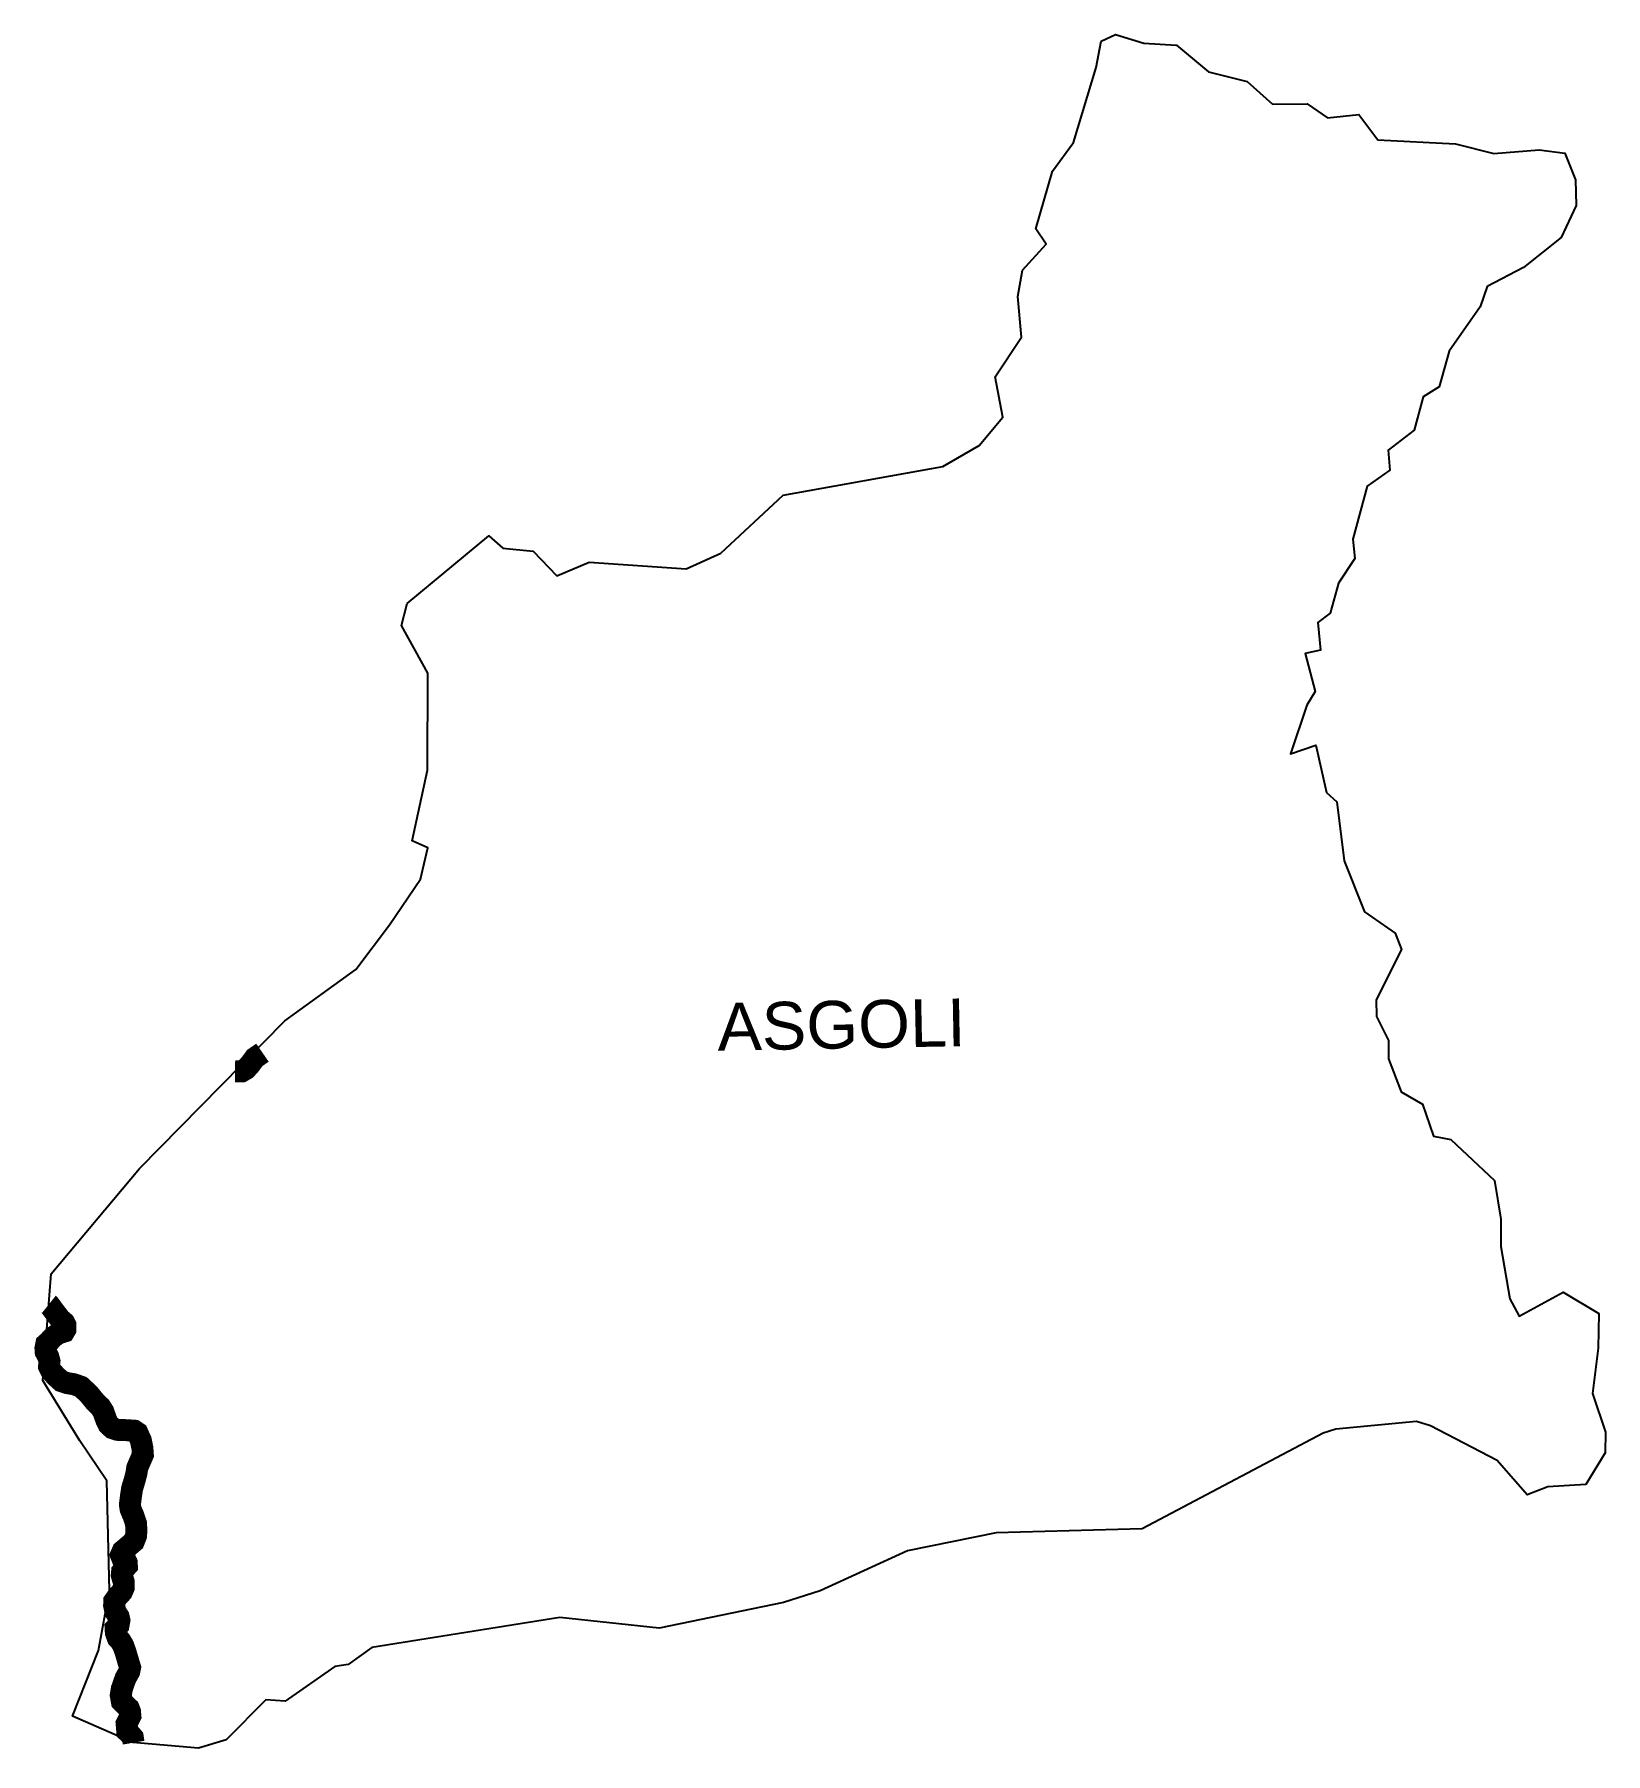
# Model space of a CAD drawing. Header units: metres. Extents: x 307180 to 310758, y 1929771 to 1933687.
import ezdxf

# ---------------------------------------------------------------- set-up
doc = ezdxf.new("R2010")
doc.units = ezdxf.units.M
doc.layers.add('NATURALLY PROTECTED', color=3, linetype='Continuous')
doc.layers.add('VILLAGE NAME', color=250, linetype='Continuous')
doc.styles.get("Standard").update_dxf_attribs({"font": 'simplex.shx'})

msp = doc.modelspace()

# ---------------------------------------------------------------- linework, layer by layer
at = {"color": 4, "flags": 128}
for points in [[(310503.7, 1933416.3), (310607.2, 1933424.8), (310665.4, 1933416.9), (310689.8, 1933356), (310691.6, 1933297.5), (310657, 1933225.1), (310571.3, 1933156.1), (310488.9, 1933113.5), (310472.9, 1933066.6), (310401.9, 1932965.8), (310379.5, 1932885), (310342.6, 1932862.1), (310322.1, 1932785.8), (310262.9, 1932740), (310267.3, 1932694.5), (310215.5, 1932658.6), (310182.3, 1932537.4), (310187.3, 1932493.4), (310150.2, 1932437.5), (310130.8, 1932369), (310103, 1932347.9), (310109.2, 1932284.6), (310073.7, 1932276.9), (310097.2, 1932191), (310077.8, 1932159.2), (310041, 1932049), (310098.5, 1932068.6), (310122.9, 1931960.5), (310146.5, 1931939.2), (310162.9, 1931804.7), (310209.5, 1931688.6), (310279, 1931639.8), (310293.2, 1931603.2), (310236, 1931488.6), (310236.9, 1931450.6), (310264, 1931395.8), (310263.8, 1931354), (310292.9, 1931278.8), (310341.3, 1931250.8), (310366.7, 1931177.5), (310406, 1931170.2), (310505, 1931076.7), (310519.4, 1930989), (310519.4, 1930926.5), (310540.3, 1930807.2), (310561.6, 1930767.7), (310662, 1930822.7), (310743, 1930774), (310741.5, 1930694.5), (310728.7, 1930591.9), (310758.4, 1930503.6), (310757.4, 1930456.7), (310713.2, 1930384.1), (310626.6, 1930379), (310579.7, 1930360.7), (310511.3, 1930439), (310359.7, 1930518.2), (310327.8, 1930527.4), (310144.1, 1930510.3), (310115.4, 1930501.3), (309702.7, 1930283.6), (309370.4, 1930274.5), (309168, 1930232.9), (308969.5, 1930142.3), (308886, 1930115.8), (308602.7, 1930056.7), (308376.2, 1930081.5), (307948.1, 1930013), (307894.1, 1929973.9), (307863.9, 1929969.5), (307750.5, 1929890.6), (307707.1, 1929894), (307616.6, 1929802.8), (307553.8, 1929783.8), (307404, 1929796.4), (307266.6, 1929856.4), (307325.6, 1930006.4), (307350.7, 1930142.8), (307344.7, 1930392.6), (307282.8, 1930483.8), (307199, 1930621.4), (307218.2, 1930864.2), (307419.1, 1931104.2), (307604.9, 1931293.2), (307749.8, 1931440.6), (307912.1, 1931557.7), (307988.8, 1931659.4), (308059.1, 1931763.2), (308076, 1931834.6), (308040, 1931850.5), (308074.9, 1932011.3), (308075.7, 1932232.7), (308015.9, 1932340.6), (308028.6, 1932391.3), (308214.6, 1932545.5), (308246.9, 1932517.5), (308315.5, 1932510), (308369.7, 1932454.1), (308443.3, 1932485.2), (308664.2, 1932470.3), (308743.5, 1932506), (308884.8, 1932638.1), (309249.1, 1932703.1), (309331.2, 1932751.2), (309385.5, 1932815.3), (309368.1, 1932907.7), (309427.8, 1932997.4), (309419.6, 1933090.2), (309430.1, 1933150.1), (309484.5, 1933209.3), (309460.3, 1933244.7), (309498.4, 1933376), (309546.7, 1933441), (309597.7, 1933612.1), (309609.5, 1933672.1), (309641.9, 1933687.5), (309706.6, 1933667.7), (309781.3, 1933663), (309854.1, 1933602.5), (309941.6, 1933580), (309999.3, 1933528.6), (310078.9, 1933529.3), (310124.7, 1933497.7), (310196.5, 1933505.1), (310239.3, 1933447.1), (310416.5, 1933437.9)], [(310416.5, 1933437.9), (310503.7, 1933416.3)]]:
    msp.add_lwpolyline(points, dxfattribs=at)
at = {"layer": 'NATURALLY PROTECTED', "const_width": 50, "flags": 128}
for points in [[(307699.1, 1931367.9), (307682, 1931356.1), (307670.1, 1931340.2), (307661.5, 1931330.7), (307652.5, 1931325.5), (307636.8, 1931325.6)], [(307212.7, 1930794.7), (307213.2, 1930794.3), (307226.8, 1930776), (307238.5, 1930760.8), (307247.7, 1930752.8), (307250.2, 1930747.6), (307250.4, 1930737.8), (307247.3, 1930732.5), (307234.1, 1930728.3), (307223, 1930720.6), (307212.3, 1930709.2), (307206.7, 1930704.2), (307204.8, 1930694.6), (307205.4, 1930686), (307211.5, 1930674.7), (307214, 1930664.9), (307213, 1930653.2), (307218, 1930642.9), (307227.8, 1930631.7), (307241.2, 1930619.6), (307254.2, 1930615.2), (307269.5, 1930612.7), (307285.6, 1930607), (307303.6, 1930590.3), (307318.5, 1930571.9), (307330, 1930561), (307336.9, 1930549.9), (307343, 1930532.1), (307348, 1930521.6), (307357.2, 1930512.6), (307368.7, 1930508.7), (307389.4, 1930508), (307407.2, 1930506.8), (307414.3, 1930502), (307422.1, 1930484.6), (307425.6, 1930467.5), (307426.7, 1930451.8), (307418.1, 1930432), (307413.9, 1930422.3), (307412.3, 1930410.8), (307408.1, 1930394.5), (307402.2, 1930375.1), (307399.7, 1930358.6), (307397.2, 1930338.6), (307398.7, 1930328.3), (307405.4, 1930312.4), (307411, 1930295.9), (307412.1, 1930279.3), (307411, 1930266.8), (307405.8, 1930254), (307393, 1930243.1), (307380.9, 1930232.9), (307376.9, 1930223.5), (307379.8, 1930216.1), (307387.8, 1930210.7), (307390.1, 1930205.7), (307390.3, 1930198.8), (307384.2, 1930192), (307379.4, 1930185.7), (307378.6, 1930177.6), (307383.4, 1930161.5), (307383.4, 1930150), (307378.8, 1930139.5), (307369, 1930128.9), (307361.6, 1930118.5), (307361.2, 1930108.7), (307364.1, 1930094.6), (307371.5, 1930083.1), (307373.3, 1930075), (307371.3, 1930063.7), (307364.6, 1930056.8), (307365.2, 1930046.5), (307369.6, 1930034.4), (307376.1, 1930027.4), (307382.1, 1930017), (307387.6, 1930001.5), (307393.4, 1929981.4), (307397.6, 1929967.8), (307395.7, 1929958.1), (307387, 1929942.4), (307378.8, 1929918.8), (307376.3, 1929904.3), (307378.8, 1929890.1), (307387.8, 1929880.7), (307394.5, 1929874.5), (307397.4, 1929867.2), (307398.3, 1929856.8), (307389.7, 1929839.6), (307391.2, 1929821.8), (307395.8, 1929817.4), (307403.7, 1929808.2), (307405.8, 1929796.2)]]:
    msp.add_lwpolyline(points, dxfattribs=at)

# ---------------------------------------------------------------- texts
at = {"layer": 'VILLAGE NAME', "insert": (308734, 1931480.8), "char_height": 108.748, "attachment_point": 1, "rotation": 1.1028}
msp.add_mtext_dynamic_manual_height_columns('{\\fArial|b0|i0|c0|p34;ASGOLI}', width=1571.314, gutter_width=543.7, heights=[0], dxfattribs=at)

doc.saveas('drawing.dxf')
